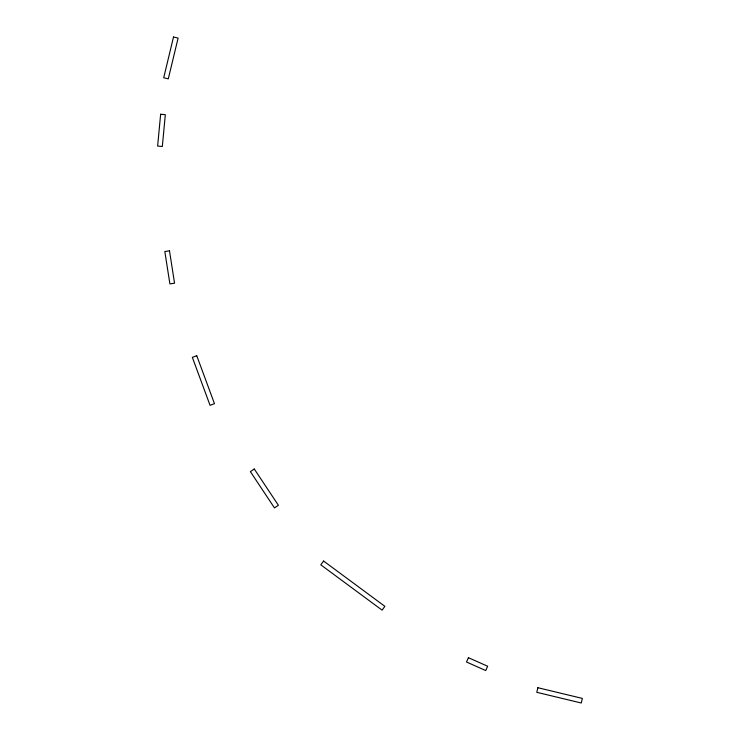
<?xml version="1.0" encoding="UTF-8"?>
<svg xmlns="http://www.w3.org/2000/svg" width="740" height="740" viewBox="0 0 740 740"><rect width="100%" height="100%" fill="white"/><g stroke="black" fill="none" stroke-linecap="round" stroke-linejoin="round"><path stroke-width="1.11" d="M160.636 114.238L157.629 146.058L162.319 146.501L165.325 114.682L160.636 114.238M173.512 37L163.707 77.756L168.285 78.856L178.1 38.101L173.512 37M537.878 687.719L536.778 692.307L581.27 703L582.371 698.412L537.878 687.719M468.42 657.684L466.496 661.995L485.736 670.551L487.651 666.25L468.42 657.684M323.593 561.04L320.79 564.824L382.09 610.149L384.893 606.356L323.593 561.04M254.292 469.003L250.37 471.611L274.466 507.899L278.397 505.291L254.292 469.003M196.766 355.718L192.345 357.355L210.049 405.317L214.471 403.689L196.766 355.718M169.488 250.814L164.826 251.544L169.895 283.92L174.547 283.189L169.488 250.814"/></g></svg>
